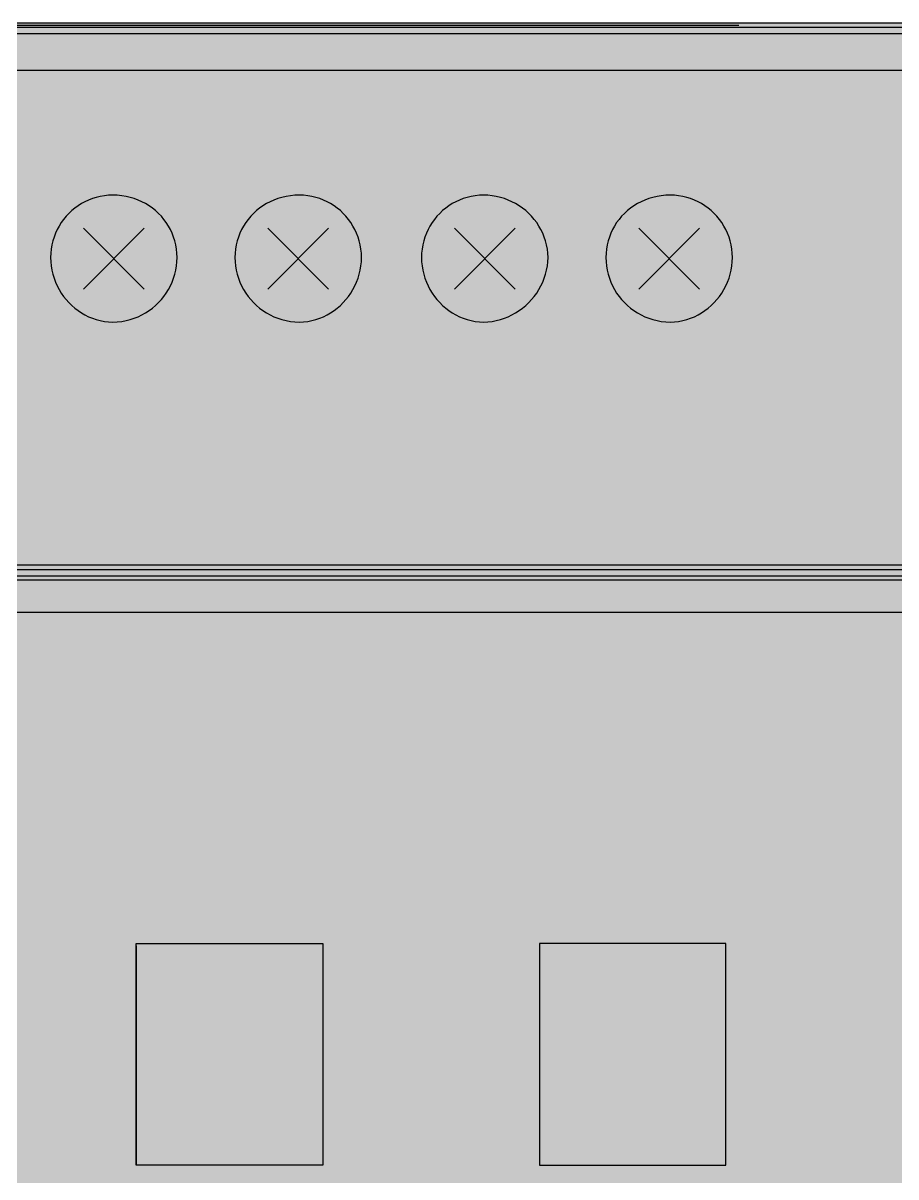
# Model space of a CAD drawing. Header units: millimetres. Extents: x 0 to 966, y -664 to 90.
# Drawn here: x 786.01 to 821.76, y -87.25 to -40 of the extents above; entities that cross this region are included whole.
import ezdxf

# ---------------------------------------------------------------- set-up
doc = ezdxf.new("R2010")
doc.units = ezdxf.units.MM
for name, color, linetype in [('HDL_BODY', 7, 'Continuous'), ('HDL_COLOUR', 7, 'Continuous'), ('HDL_DETAIL', 7, 'Continuous'), ('HDL_PRINT', 7, 'Continuous')]:
    doc.layers.add(name, color=color, linetype=linetype)

# ---------------------------------------------------------------- blocks, each defined once
blk = doc.blocks.new('M_R12.16.1_FRONT')
at = {"layer": 'HDL_BODY', "true_color": 0x202126}
blk.add_hatch(color=250, dxfattribs=at).paths.add_polyline_path([(0, 0), (216, 0), (216, 90), (0, 90)])
at = {"layer": 'HDL_BODY', "true_color": 0x2a2a30}
blk.add_hatch(color=250, dxfattribs=at).paths.add_polyline_path([(0.4, 20.52), (215.6, 20.52), (215.6, 68.31), (0.4, 68.31)])
at = {"layer": 'HDL_COLOUR', "true_color": 0x1a332c}
for points in [[(42.32, 80.402), (42.314, 80.577), (42.297, 80.749), (42.268, 80.917), (42.229, 81.081), (42.179, 81.24), (42.119, 81.396), (42.049, 81.546), (41.969, 81.69), (41.881, 81.829), (41.783, 81.962), (41.677, 82.088), (41.563, 82.207), (41.442, 82.319), (41.313, 82.423), (41.176, 82.519), (41.033, 82.607), (40.884, 82.685), (40.729, 82.755), (40.568, 82.814), (40.401, 82.864), (40.23, 82.904), (40.054, 82.932), (39.873, 82.95), (39.689, 82.955), (39.514, 82.95), (39.343, 82.932), (39.175, 82.904), (39.011, 82.864), (38.852, 82.814), (38.697, 82.755), (38.547, 82.685), (38.402, 82.607), (38.264, 82.519), (38.131, 82.423), (38.006, 82.319), (37.887, 82.207), (37.775, 82.088), (37.671, 81.962), (37.575, 81.829), (37.488, 81.69), (37.41, 81.546), (37.34, 81.396), (37.281, 81.24), (37.231, 81.081), (37.192, 80.917), (37.163, 80.749), (37.146, 80.577), (37.14, 80.402), (37.146, 80.227), (37.163, 80.054), (37.192, 79.884), (37.231, 79.717), (37.281, 79.554), (37.34, 79.395), (37.41, 79.241), (37.488, 79.091), (37.575, 78.947), (37.671, 78.809), (37.775, 78.678), (37.887, 78.553), (38.006, 78.436), (38.131, 78.326), (38.264, 78.225), (38.402, 78.132), (38.547, 78.049), (38.697, 77.975), (38.852, 77.911), (39.011, 77.858), (39.175, 77.816), (39.343, 77.785), (39.514, 77.766), (39.689, 77.76), (39.873, 77.766), (40.054, 77.785), (40.23, 77.816), (40.401, 77.858), (40.568, 77.911), (40.729, 77.975), (40.884, 78.049), (41.033, 78.132), (41.176, 78.225), (41.313, 78.326), (41.442, 78.436), (41.563, 78.553), (41.677, 78.678), (41.783, 78.809), (41.881, 78.947), (41.969, 79.091), (42.049, 79.241), (42.119, 79.395), (42.179, 79.554), (42.229, 79.717), (42.268, 79.884), (42.297, 80.054), (42.314, 80.227), (42.32, 80.402)], [(49.874, 80.402), (49.868, 80.577), (49.851, 80.748), (49.822, 80.916), (49.783, 81.081), (49.733, 81.24), (49.673, 81.396), (49.604, 81.546), (49.525, 81.69), (49.438, 81.829), (49.342, 81.962), (49.238, 82.088), (49.126, 82.207), (49.007, 82.319), (48.882, 82.423), (48.749, 82.519), (48.61, 82.607), (48.466, 82.685), (48.316, 82.755), (48.161, 82.814), (48.002, 82.864), (47.838, 82.904), (47.671, 82.932), (47.5, 82.95), (47.325, 82.955), (47.141, 82.95), (46.96, 82.932), (46.784, 82.904), (46.613, 82.864), (46.446, 82.814), (46.285, 82.755), (46.129, 82.685), (45.98, 82.607), (45.837, 82.519), (45.7, 82.423), (45.571, 82.319), (45.449, 82.207), (45.335, 82.088), (45.229, 81.962), (45.132, 81.829), (45.043, 81.69), (44.963, 81.546), (44.893, 81.396), (44.833, 81.24), (44.783, 81.081), (44.743, 80.917), (44.714, 80.749), (44.697, 80.577), (44.691, 80.402), (44.697, 80.227), (44.714, 80.054), (44.743, 79.884), (44.783, 79.717), (44.833, 79.554), (44.893, 79.395), (44.963, 79.241), (45.043, 79.091), (45.132, 78.947), (45.229, 78.809), (45.335, 78.678), (45.449, 78.553), (45.571, 78.436), (45.7, 78.326), (45.837, 78.225), (45.98, 78.132), (46.129, 78.049), (46.285, 77.975), (46.446, 77.911), (46.613, 77.858), (46.784, 77.816), (46.96, 77.785), (47.141, 77.766), (47.325, 77.76), (47.5, 77.766), (47.671, 77.785), (47.838, 77.816), (48.002, 77.858), (48.161, 77.911), (48.316, 77.975), (48.466, 78.049), (48.61, 78.132), (48.749, 78.225), (48.882, 78.326), (49.007, 78.436), (49.126, 78.553), (49.238, 78.678), (49.342, 78.809), (49.438, 78.947), (49.525, 79.091), (49.604, 79.241), (49.673, 79.395), (49.733, 79.554), (49.783, 79.717), (49.822, 79.884), (49.851, 80.054), (49.868, 80.227), (49.874, 80.402)], [(57.511, 80.402), (57.504, 80.577), (57.486, 80.748), (57.455, 80.916), (57.413, 81.081), (57.36, 81.24), (57.297, 81.396), (57.224, 81.546), (57.14, 81.69), (57.048, 81.829), (56.947, 81.962), (56.838, 82.088), (56.721, 82.207), (56.597, 82.319), (56.466, 82.423), (56.328, 82.519), (56.185, 82.607), (56.036, 82.685), (55.882, 82.755), (55.723, 82.814), (55.56, 82.864), (55.394, 82.904), (55.224, 82.932), (55.051, 82.95), (54.876, 82.955), (54.702, 82.95), (54.531, 82.932), (54.364, 82.904), (54.2, 82.864), (54.041, 82.814), (53.886, 82.755), (53.736, 82.685), (53.592, 82.607), (53.454, 82.519), (53.321, 82.423), (53.195, 82.319), (53.077, 82.207), (52.965, 82.088), (52.861, 81.962), (52.766, 81.829), (52.678, 81.69), (52.6, 81.546), (52.531, 81.396), (52.471, 81.24), (52.422, 81.081), (52.382, 80.916), (52.354, 80.748), (52.337, 80.577), (52.331, 80.402), (52.337, 80.227), (52.354, 80.054), (52.382, 79.884), (52.422, 79.717), (52.471, 79.554), (52.531, 79.395), (52.6, 79.241), (52.678, 79.091), (52.766, 78.947), (52.861, 78.809), (52.965, 78.678), (53.077, 78.553), (53.195, 78.436), (53.321, 78.326), (53.454, 78.225), (53.592, 78.132), (53.736, 78.049), (53.886, 77.975), (54.041, 77.911), (54.2, 77.858), (54.364, 77.816), (54.531, 77.785), (54.702, 77.766), (54.876, 77.76), (55.051, 77.766), (55.224, 77.785), (55.394, 77.816), (55.56, 77.858), (55.723, 77.911), (55.882, 77.975), (56.036, 78.049), (56.185, 78.132), (56.328, 78.225), (56.466, 78.326), (56.597, 78.436), (56.721, 78.553), (56.838, 78.678), (56.947, 78.809), (57.048, 78.947), (57.14, 79.091), (57.224, 79.241), (57.297, 79.395), (57.36, 79.554), (57.413, 79.717), (57.455, 79.884), (57.486, 80.054), (57.504, 80.227), (57.511, 80.402)], [(65.064, 80.402), (65.059, 80.577), (65.041, 80.748), (65.013, 80.916), (64.973, 81.081), (64.923, 81.24), (64.864, 81.396), (64.794, 81.546), (64.716, 81.69), (64.628, 81.829), (64.533, 81.962), (64.429, 82.088), (64.317, 82.207), (64.198, 82.319), (64.072, 82.423), (63.94, 82.519), (63.801, 82.607), (63.657, 82.685), (63.507, 82.755), (63.352, 82.814), (63.192, 82.864), (63.029, 82.904), (62.861, 82.932), (62.69, 82.95), (62.516, 82.955), (62.331, 82.95), (62.151, 82.932), (61.975, 82.904), (61.803, 82.864), (61.637, 82.814), (61.475, 82.755), (61.32, 82.685), (61.17, 82.607), (61.027, 82.519), (60.891, 82.423), (60.762, 82.319), (60.64, 82.207), (60.526, 82.088), (60.42, 81.962), (60.322, 81.829), (60.233, 81.69), (60.154, 81.546), (60.083, 81.396), (60.023, 81.24), (59.973, 81.081), (59.933, 80.916), (59.905, 80.748), (59.887, 80.577), (59.881, 80.402), (59.887, 80.227), (59.905, 80.054), (59.933, 79.884), (59.973, 79.717), (60.023, 79.554), (60.083, 79.395), (60.154, 79.241), (60.233, 79.091), (60.322, 78.947), (60.42, 78.809), (60.526, 78.678), (60.64, 78.553), (60.762, 78.436), (60.891, 78.326), (61.027, 78.225), (61.17, 78.132), (61.32, 78.049), (61.475, 77.975), (61.637, 77.911), (61.803, 77.858), (61.975, 77.816), (62.151, 77.785), (62.331, 77.766), (62.516, 77.76), (62.69, 77.766), (62.861, 77.785), (63.029, 77.816), (63.192, 77.858), (63.352, 77.911), (63.507, 77.975), (63.657, 78.049), (63.801, 78.132), (63.94, 78.225), (64.072, 78.326), (64.198, 78.436), (64.317, 78.553), (64.429, 78.678), (64.533, 78.809), (64.628, 78.947), (64.716, 79.091), (64.794, 79.241), (64.864, 79.395), (64.923, 79.554), (64.973, 79.717), (65.013, 79.884), (65.041, 80.054), (65.059, 80.227), (65.064, 80.402)]]:
    blk.add_hatch(color=250, dxfattribs=at).paths.add_polyline_path(points)
at = {"layer": 'HDL_COLOUR', "true_color": 0x9ea4a8}
for points in [[(41.543, 80.358), (41.528, 80.595), (41.481, 80.828), (41.405, 81.054), (41.3, 81.267), (41.169, 81.465), (41.012, 81.644), (40.834, 81.8), (40.637, 81.933), (40.424, 82.038), (40.199, 82.114), (39.967, 82.161), (39.73, 82.176), (39.494, 82.161), (39.261, 82.114), (39.036, 82.038), (38.824, 81.933), (38.627, 81.8), (38.448, 81.644), (38.292, 81.465), (38.16, 81.267), (38.055, 81.054), (37.979, 80.828), (37.933, 80.595), (37.917, 80.358), (37.933, 80.12), (37.979, 79.887), (38.055, 79.662), (38.16, 79.449), (38.292, 79.251), (38.448, 79.072), (38.627, 78.915), (38.824, 78.783), (39.036, 78.678), (39.261, 78.601), (39.494, 78.555), (39.73, 78.539), (39.967, 78.555), (40.199, 78.601), (40.424, 78.678), (40.637, 78.783), (40.834, 78.915), (41.012, 79.072), (41.169, 79.251), (41.3, 79.449), (41.405, 79.662), (41.481, 79.887), (41.528, 80.12)], [(49.097, 80.358), (49.081, 80.595), (49.035, 80.828), (48.958, 81.054), (48.853, 81.267), (48.722, 81.465), (48.565, 81.644), (48.387, 81.8), (48.19, 81.933), (47.977, 82.038), (47.752, 82.114), (47.519, 82.161), (47.282, 82.176), (47.046, 82.161), (46.813, 82.114), (46.588, 82.038), (46.375, 81.933), (46.178, 81.8), (46, 81.644), (45.843, 81.465), (45.711, 81.267), (45.607, 81.054), (45.53, 80.828), (45.484, 80.595), (45.468, 80.358), (45.484, 80.12), (45.53, 79.887), (45.607, 79.662), (45.711, 79.449), (45.843, 79.251), (46, 79.072), (46.178, 78.915), (46.375, 78.783), (46.588, 78.678), (46.813, 78.601), (47.046, 78.555), (47.282, 78.539), (47.519, 78.555), (47.752, 78.601), (47.977, 78.678), (48.19, 78.783), (48.387, 78.915), (48.565, 79.072), (48.722, 79.251), (48.853, 79.449), (48.958, 79.662), (49.035, 79.887), (49.081, 80.12)], [(56.734, 80.358), (56.718, 80.595), (56.672, 80.828), (56.596, 81.054), (56.491, 81.267), (56.359, 81.465), (56.203, 81.644), (56.024, 81.8), (55.827, 81.933), (55.614, 82.038), (55.39, 82.114), (55.157, 82.161), (54.921, 82.176), (54.684, 82.161), (54.451, 82.114), (54.227, 82.038), (54.014, 81.933), (53.817, 81.8), (53.639, 81.644), (53.482, 81.465), (53.351, 81.267), (53.246, 81.054), (53.169, 80.828), (53.123, 80.595), (53.108, 80.358), (53.123, 80.12), (53.169, 79.887), (53.246, 79.662), (53.351, 79.449), (53.482, 79.251), (53.639, 79.072), (53.817, 78.915), (54.014, 78.783), (54.227, 78.678), (54.451, 78.601), (54.684, 78.555), (54.921, 78.539), (55.157, 78.555), (55.39, 78.601), (55.614, 78.678), (55.827, 78.783), (56.024, 78.915), (56.203, 79.072), (56.359, 79.251), (56.491, 79.449), (56.596, 79.662), (56.672, 79.887), (56.718, 80.12)], [(64.287, 80.358), (64.271, 80.595), (64.225, 80.828), (64.149, 81.054), (64.044, 81.267), (63.912, 81.465), (63.756, 81.644), (63.577, 81.8), (63.38, 81.933), (63.167, 82.038), (62.942, 82.114), (62.71, 82.161), (62.473, 82.176), (62.236, 82.161), (62.003, 82.114), (61.779, 82.038), (61.566, 81.933), (61.369, 81.8), (61.19, 81.644), (61.034, 81.465), (60.902, 81.267), (60.797, 81.054), (60.721, 80.828), (60.674, 80.595), (60.659, 80.358), (60.674, 80.12), (60.721, 79.887), (60.797, 79.662), (60.902, 79.449), (61.034, 79.251), (61.19, 79.072), (61.369, 78.915), (61.566, 78.783), (61.779, 78.678), (62.003, 78.601), (62.236, 78.555), (62.473, 78.539), (62.71, 78.555), (62.942, 78.601), (63.167, 78.678), (63.38, 78.783), (63.577, 78.915), (63.756, 79.072), (63.912, 79.251), (64.044, 79.449), (64.149, 79.662), (64.225, 79.887), (64.271, 80.12)]]:
    blk.add_hatch(color=253, dxfattribs=at).paths.add_polyline_path(points)
at = {"layer": 'HDL_COLOUR', "true_color": 0x0d0e11}
for points in [[(41.4, 44.4), (45.6, 44.4), (45.6, 52.5), (41.4, 52.5)], [(56.6, 44.4), (60.8, 44.4), (60.8, 52.5), (56.6, 52.5)]]:
    blk.add_hatch(color=168, dxfattribs=at).paths.add_polyline_path(points)
at = {"layer": 'HDL_COLOUR', "true_color": 0x34363a}
for points in [[(42.1, 47.9), (44.9, 47.9), (44.9, 49), (42.1, 49)], [(57.3, 47.9), (60.1, 47.9), (60.1, 49), (57.3, 49)]]:
    blk.add_hatch(color=250, dxfattribs=at).paths.add_polyline_path(points)
at = {"layer": 'HDL_PRINT', "true_color": 0xdee1e9}
for points in [[(39.864, 82.955), (39.511, 82.955), (39.511, 85.598), (42.234, 85.598), (44.166, 83.66), (43.903, 83.395), (42.059, 85.247), (39.864, 85.247), (39.864, 82.955)], [(47.503, 82.955), (47.151, 82.955), (47.151, 85.247), (44.605, 85.247), (44.605, 85.598), (47.503, 85.598), (47.503, 82.955)], [(55.054, 82.955), (54.701, 82.955), (54.701, 85.598), (57.425, 85.598), (59.357, 83.66), (59.093, 83.395), (57.247, 85.247), (55.054, 85.247), (55.054, 82.955)], [(62.694, 82.955), (62.341, 82.955), (62.341, 85.247), (59.795, 85.247), (59.795, 85.598), (62.694, 85.598), (62.694, 82.955)], [(42.234, 75.558), (43.464, 77.76), (44.78, 75.558), (42.234, 75.558)], [(57.425, 75.558), (58.655, 77.671), (59.881, 75.558), (57.425, 75.558)], [(39.161, 75.998), (39.336, 75.998), (39.369, 75.96), (39.395, 75.923), (39.415, 75.886), (39.434, 75.848), (39.454, 75.811), (39.479, 75.773), (39.511, 75.736), (39.521, 75.736), (39.548, 75.736), (39.588, 75.736), (39.636, 75.736), (39.689, 75.736), (39.726, 75.736), (39.763, 75.738), (39.8, 75.743), (39.838, 75.752), (39.875, 75.767), (39.913, 75.79), (39.95, 75.822), (39.982, 75.86), (40.006, 75.898), (40.022, 75.936), (40.031, 75.973), (40.036, 76.011), (40.038, 76.049), (40.038, 76.087), (40.038, 76.125), (40.036, 76.163), (40.031, 76.2), (40.022, 76.238), (40.006, 76.275), (39.982, 76.313), (39.95, 76.351), (39.913, 76.384), (39.875, 76.408), (39.838, 76.424), (39.8, 76.433), (39.763, 76.438), (39.726, 76.44), (39.689, 76.44), (39.645, 76.44), (39.613, 76.44), (39.586, 76.44), (39.555, 76.44), (39.511, 76.44), (39.475, 76.403), (39.45, 76.374), (39.436, 76.351), (39.428, 76.328), (39.425, 76.3), (39.425, 76.262), (39.161, 76.351), (39.336, 77.145), (40.127, 77.145), (40.127, 76.967), (39.511, 76.967), (39.425, 76.527), (39.462, 76.56), (39.501, 76.583), (39.544, 76.599), (39.591, 76.609), (39.644, 76.614), (39.705, 76.616), (39.775, 76.616), (39.818, 76.616), (39.868, 76.614), (39.923, 76.609), (39.979, 76.599), (40.034, 76.583), (40.084, 76.56), (40.127, 76.527), (40.156, 76.465), (40.177, 76.409), (40.192, 76.357), (40.203, 76.307), (40.209, 76.257), (40.212, 76.205), (40.213, 76.149), (40.213, 76.087), (40.213, 76.044), (40.211, 75.993), (40.207, 75.938), (40.197, 75.882), (40.182, 75.828), (40.159, 75.778), (40.127, 75.736), (40.095, 75.683), (40.056, 75.642), (40.013, 75.611), (39.965, 75.588), (39.914, 75.573), (39.86, 75.564), (39.804, 75.56), (39.747, 75.558), (39.689, 75.558), (39.618, 75.558), (39.557, 75.56), (39.503, 75.565), (39.456, 75.574), (39.414, 75.59), (39.374, 75.614), (39.336, 75.647), (39.303, 75.68), (39.271, 75.715), (39.242, 75.751), (39.215, 75.79), (39.193, 75.833), (39.176, 75.881), (39.165, 75.936), (39.161, 75.998)], [(54.352, 76.967), (54.352, 77.145), (55.404, 77.145), (55.404, 76.967), (55.375, 76.934), (55.346, 76.896), (55.317, 76.853), (55.288, 76.805), (55.258, 76.754), (55.229, 76.699), (55.199, 76.643), (55.17, 76.585), (55.14, 76.527), (55.085, 76.468), (55.036, 76.41), (54.994, 76.351), (54.958, 76.293), (54.929, 76.234), (54.906, 76.175), (54.889, 76.116), (54.88, 76.057), (54.876, 75.998), (54.848, 75.936), (54.827, 75.88), (54.811, 75.828), (54.801, 75.779), (54.795, 75.729), (54.792, 75.677), (54.79, 75.621), (54.79, 75.558), (54.615, 75.558), (54.615, 75.595), (54.615, 75.639), (54.615, 75.69), (54.615, 75.745), (54.615, 75.805), (54.615, 75.867), (54.615, 75.932), (54.615, 75.998), (54.644, 76.057), (54.673, 76.116), (54.702, 76.175), (54.731, 76.234), (54.76, 76.293), (54.79, 76.351), (54.819, 76.41), (54.847, 76.468), (54.876, 76.527), (54.906, 76.585), (54.935, 76.643), (54.965, 76.699), (54.995, 76.754), (55.024, 76.805), (55.053, 76.853), (55.082, 76.896), (55.111, 76.934), (55.14, 76.967), (54.352, 76.967)], [(44.43, 72.565), (44.869, 72.476), (44.842, 72.384), (44.812, 72.3), (44.777, 72.224), (44.738, 72.153), (44.694, 72.088), (44.646, 72.028), (44.594, 71.972), (44.537, 71.919), (44.476, 71.868), (44.411, 71.819), (44.341, 71.771), (44.291, 71.726), (44.237, 71.684), (44.178, 71.647), (44.115, 71.614), (44.048, 71.586), (43.976, 71.562), (43.9, 71.542), (43.819, 71.527), (43.734, 71.515), (43.644, 71.509), (43.55, 71.507), (43.478, 71.507), (43.406, 71.508), (43.334, 71.51), (43.262, 71.515), (43.191, 71.523), (43.119, 71.536), (43.047, 71.553), (42.976, 71.575), (42.904, 71.604), (42.833, 71.641), (42.762, 71.685), (42.709, 71.716), (42.656, 71.757), (42.605, 71.806), (42.555, 71.863), (42.508, 71.926), (42.463, 71.994), (42.421, 72.067), (42.383, 72.143), (42.349, 72.221), (42.32, 72.3), (42.297, 72.35), (42.274, 72.405), (42.251, 72.464), (42.23, 72.527), (42.21, 72.595), (42.192, 72.667), (42.176, 72.743), (42.163, 72.824), (42.154, 72.91), (42.148, 73), (42.145, 73.094), (42.148, 73.166), (42.154, 73.238), (42.163, 73.31), (42.176, 73.382), (42.192, 73.453), (42.21, 73.525), (42.23, 73.597), (42.251, 73.669), (42.274, 73.74), (42.297, 73.812), (42.32, 73.884), (42.374, 73.961), (42.427, 74.032), (42.48, 74.098), (42.532, 74.159), (42.585, 74.215), (42.638, 74.265), (42.69, 74.31), (42.743, 74.35), (42.795, 74.384), (42.848, 74.413), (42.924, 74.461), (42.997, 74.499), (43.066, 74.529), (43.133, 74.551), (43.199, 74.567), (43.265, 74.578), (43.332, 74.584), (43.401, 74.587), (43.473, 74.589), (43.55, 74.589), (43.644, 74.587), (43.734, 74.581), (43.819, 74.571), (43.9, 74.559), (43.976, 74.543), (44.048, 74.525), (44.115, 74.506), (44.178, 74.484), (44.237, 74.461), (44.291, 74.438), (44.341, 74.413), (44.389, 74.363), (44.436, 74.31), (44.483, 74.252), (44.528, 74.191), (44.572, 74.127), (44.613, 74.061), (44.653, 73.993), (44.69, 73.924), (44.723, 73.853), (44.754, 73.781), (44.78, 73.709), (44.43, 73.62), (44.403, 73.694), (44.376, 73.76), (44.348, 73.818), (44.318, 73.87), (44.286, 73.918), (44.252, 73.963), (44.214, 74.007), (44.173, 74.052), (44.128, 74.099), (44.078, 74.149), (44.045, 74.175), (44.006, 74.196), (43.96, 74.212), (43.908, 74.223), (43.849, 74.23), (43.784, 74.235), (43.713, 74.237), (43.635, 74.238), (43.55, 74.238), (43.492, 74.238), (43.433, 74.236), (43.375, 74.232), (43.317, 74.223), (43.258, 74.208), (43.2, 74.186), (43.141, 74.156), (43.082, 74.115), (43.023, 74.063), (42.967, 74.03), (42.918, 73.991), (42.874, 73.948), (42.834, 73.9), (42.798, 73.849), (42.764, 73.794), (42.733, 73.737), (42.703, 73.679), (42.673, 73.62), (42.646, 73.561), (42.626, 73.503), (42.61, 73.445), (42.599, 73.386), (42.592, 73.328), (42.587, 73.269), (42.585, 73.211), (42.584, 73.152), (42.584, 73.094), (42.584, 73.015), (42.585, 72.936), (42.586, 72.858), (42.59, 72.782), (42.595, 72.708), (42.603, 72.637), (42.615, 72.569), (42.63, 72.505), (42.649, 72.445), (42.673, 72.389), (42.703, 72.33), (42.733, 72.272), (42.764, 72.215), (42.798, 72.161), (42.834, 72.109), (42.874, 72.061), (42.918, 72.018), (42.967, 71.979), (43.023, 71.947), (43.082, 71.921), (43.141, 71.901), (43.2, 71.886), (43.258, 71.875), (43.317, 71.868), (43.375, 71.864), (43.433, 71.861), (43.492, 71.86), (43.55, 71.86), (43.635, 71.861), (43.713, 71.862), (43.784, 71.867), (43.849, 71.876), (43.908, 71.89), (43.96, 71.912), (44.006, 71.943), (44.045, 71.984), (44.078, 72.036), (44.128, 72.065), (44.173, 72.1), (44.214, 72.139), (44.252, 72.184), (44.286, 72.235), (44.318, 72.29), (44.348, 72.351), (44.376, 72.417), (44.403, 72.488), (44.43, 72.565)], [(38.02, 52.221), (38.547, 52.221), (38.547, 48.963), (38.02, 48.963), (38.02, 52.221)], [(54.527, 48.963), (55.053, 48.963), (55.053, 52.221), (54.527, 52.221), (54.527, 48.963)]]:
    blk.add_hatch(color=254, dxfattribs=at).paths.add_polyline_path(points)
h = blk.add_hatch(color=254, dxfattribs=at)
h.paths.add_polyline_path([(47.764, 76.791), (47.589, 76.791), (47.589, 76.829), (47.586, 76.857), (47.578, 76.88), (47.564, 76.903), (47.539, 76.93), (47.503, 76.967), (47.496, 76.973), (47.477, 76.99), (47.448, 77.011), (47.411, 77.033), (47.369, 77.049), (47.325, 77.056), (47.289, 77.049), (47.262, 77.033), (47.239, 77.011), (47.216, 76.99), (47.188, 76.973), (47.151, 76.967), (47.113, 76.93), (47.085, 76.903), (47.062, 76.88), (47.04, 76.857), (47.012, 76.829), (46.976, 76.791), (46.976, 76.754), (46.976, 76.709), (46.976, 76.659), (46.976, 76.604), (46.976, 76.544), (46.976, 76.481), (46.976, 76.417), (46.976, 76.351), (46.981, 76.389), (46.995, 76.425), (47.017, 76.458), (47.044, 76.486), (47.077, 76.507), (47.113, 76.522), (47.151, 76.527), (47.188, 76.564), (47.216, 76.589), (47.239, 76.605), (47.262, 76.612), (47.289, 76.615), (47.325, 76.616), (47.388, 76.612), (47.443, 76.601), (47.492, 76.583), (47.535, 76.56), (47.574, 76.534), (47.611, 76.504), (47.645, 76.473), (47.678, 76.44), (47.71, 76.407), (47.742, 76.372), (47.771, 76.336), (47.798, 76.296), (47.82, 76.252), (47.838, 76.203), (47.849, 76.149), (47.853, 76.087), (47.848, 76.049), (47.835, 76.011), (47.818, 75.973), (47.799, 75.936), (47.782, 75.898), (47.769, 75.86), (47.764, 75.822), (47.732, 75.785), (47.707, 75.748), (47.687, 75.71), (47.668, 75.672), (47.648, 75.634), (47.622, 75.596), (47.589, 75.558), (47.552, 75.553), (47.515, 75.541), (47.477, 75.524), (47.44, 75.505), (47.402, 75.489), (47.364, 75.476), (47.325, 75.472), (47.267, 75.475), (47.21, 75.484), (47.154, 75.5), (47.1, 75.523), (47.049, 75.552), (47.001, 75.588), (46.958, 75.631), (46.92, 75.68), (46.887, 75.736), (46.858, 75.768), (46.83, 75.807), (46.803, 75.852), (46.779, 75.904), (46.757, 75.962), (46.738, 76.027), (46.724, 76.099), (46.715, 76.177), (46.712, 76.262), (46.715, 76.365), (46.722, 76.463), (46.734, 76.554), (46.749, 76.638), (46.767, 76.715), (46.788, 76.783), (46.811, 76.843), (46.836, 76.894), (46.861, 76.935), (46.887, 76.967), (46.942, 77.02), (46.993, 77.061), (47.039, 77.092), (47.084, 77.114), (47.128, 77.129), (47.173, 77.138), (47.22, 77.143), (47.27, 77.145), (47.325, 77.145), (47.396, 77.145), (47.458, 77.143), (47.511, 77.138), (47.558, 77.128), (47.6, 77.112), (47.64, 77.089), (47.678, 77.056), (47.71, 77.018), (47.733, 76.98), (47.748, 76.942), (47.757, 76.905), (47.762, 76.867), (47.764, 76.829), (47.764, 76.791)])
h.paths.add_polyline_path([(46.976, 76.087), (46.976, 76.043), (46.979, 76.002), (46.987, 75.966), (47.001, 75.937), (47.026, 75.918), (47.062, 75.911), (47.062, 75.867), (47.065, 75.826), (47.073, 75.79), (47.088, 75.762), (47.113, 75.743), (47.151, 75.736), (47.188, 75.729), (47.216, 75.713), (47.239, 75.691), (47.262, 75.67), (47.289, 75.653), (47.325, 75.647), (47.363, 75.652), (47.4, 75.667), (47.433, 75.689), (47.461, 75.717), (47.484, 75.75), (47.498, 75.785), (47.503, 75.822), (47.535, 75.828), (47.558, 75.844), (47.573, 75.871), (47.582, 75.909), (47.587, 75.958), (47.589, 76.017), (47.589, 76.087), (47.589, 76.125), (47.587, 76.163), (47.582, 76.2), (47.573, 76.238), (47.558, 76.275), (47.535, 76.313), (47.503, 76.351), (47.496, 76.358), (47.477, 76.374), (47.448, 76.396), (47.411, 76.417), (47.369, 76.434), (47.325, 76.44), (47.288, 76.436), (47.251, 76.423), (47.214, 76.405), (47.176, 76.386), (47.138, 76.369), (47.1, 76.356), (47.062, 76.351), (47.03, 76.313), (47.007, 76.275), (46.992, 76.238), (46.983, 76.2), (46.978, 76.163), (46.976, 76.125), (46.976, 76.087)])
h = blk.add_hatch(color=254, dxfattribs=at)
h.paths.add_polyline_path([(62.252, 76.44), (62.209, 76.447), (62.169, 76.463), (62.133, 76.484), (62.104, 76.504), (62.084, 76.52), (62.077, 76.527), (62.044, 76.565), (62.021, 76.602), (62.005, 76.64), (61.995, 76.678), (61.99, 76.715), (61.989, 76.753), (61.988, 76.791), (61.994, 76.829), (62.008, 76.867), (62.03, 76.905), (62.059, 76.942), (62.092, 76.98), (62.128, 77.018), (62.166, 77.056), (62.203, 77.089), (62.241, 77.112), (62.278, 77.128), (62.316, 77.138), (62.354, 77.143), (62.392, 77.145), (62.43, 77.145), (62.5, 77.145), (62.561, 77.143), (62.614, 77.138), (62.661, 77.128), (62.703, 77.112), (62.742, 77.089), (62.78, 77.056), (62.817, 77.018), (62.853, 76.98), (62.886, 76.942), (62.914, 76.905), (62.935, 76.867), (62.949, 76.829), (62.954, 76.791), (62.954, 76.753), (62.952, 76.715), (62.948, 76.678), (62.938, 76.64), (62.923, 76.602), (62.9, 76.565), (62.869, 76.527), (62.862, 76.52), (62.842, 76.504), (62.813, 76.484), (62.777, 76.463), (62.736, 76.447), (62.694, 76.44), (62.731, 76.407), (62.768, 76.382), (62.805, 76.361), (62.843, 76.342), (62.88, 76.321), (62.917, 76.295), (62.954, 76.262), (62.959, 76.225), (62.972, 76.188), (62.989, 76.15), (63.008, 76.112), (63.026, 76.074), (63.038, 76.036), (63.043, 75.998), (63.039, 75.961), (63.028, 75.919), (63.011, 75.872), (62.988, 75.823), (62.962, 75.774), (62.932, 75.727), (62.901, 75.684), (62.869, 75.647), (62.831, 75.614), (62.787, 75.582), (62.737, 75.552), (62.681, 75.526), (62.622, 75.504), (62.56, 75.486), (62.495, 75.475), (62.43, 75.472), (62.393, 75.475), (62.35, 75.486), (62.303, 75.504), (62.254, 75.526), (62.205, 75.552), (62.157, 75.582), (62.114, 75.614), (62.077, 75.647), (62.044, 75.684), (62.012, 75.727), (61.983, 75.774), (61.957, 75.823), (61.934, 75.872), (61.917, 75.919), (61.906, 75.961), (61.902, 75.998), (61.907, 76.036), (61.92, 76.074), (61.936, 76.112), (61.955, 76.15), (61.971, 76.188), (61.984, 76.225), (61.988, 76.262), (62.027, 76.3), (62.065, 76.336), (62.102, 76.37), (62.14, 76.398), (62.178, 76.421), (62.215, 76.435), (62.252, 76.44)])
h.paths.add_polyline_path([(62.166, 75.998), (62.166, 75.955), (62.166, 75.924), (62.166, 75.898), (62.166, 75.866), (62.166, 75.822), (62.173, 75.816), (62.192, 75.8), (62.22, 75.779), (62.256, 75.758), (62.297, 75.742), (62.341, 75.736), (62.43, 75.647), (62.495, 75.652), (62.543, 75.665), (62.579, 75.682), (62.608, 75.701), (62.633, 75.718), (62.66, 75.731), (62.694, 75.736), (62.726, 75.773), (62.748, 75.811), (62.764, 75.848), (62.773, 75.886), (62.778, 75.923), (62.779, 75.96), (62.78, 75.998), (62.779, 76.036), (62.778, 76.074), (62.773, 76.112), (62.764, 76.15), (62.748, 76.188), (62.726, 76.225), (62.694, 76.262), (62.66, 76.295), (62.633, 76.319), (62.608, 76.335), (62.579, 76.344), (62.543, 76.349), (62.495, 76.351), (62.43, 76.351), (62.386, 76.351), (62.344, 76.348), (62.308, 76.34), (62.278, 76.325), (62.259, 76.3), (62.252, 76.262), (62.22, 76.225), (62.198, 76.188), (62.182, 76.15), (62.173, 76.112), (62.168, 76.074), (62.166, 76.036), (62.166, 75.998)])
h.paths.add_polyline_path([(62.166, 76.791), (62.173, 76.747), (62.189, 76.706), (62.209, 76.67), (62.23, 76.641), (62.246, 76.623), (62.252, 76.616), (62.296, 76.578), (62.338, 76.553), (62.374, 76.538), (62.404, 76.53), (62.423, 76.527), (62.43, 76.527), (62.467, 76.527), (62.504, 76.529), (62.542, 76.534), (62.58, 76.543), (62.618, 76.559), (62.656, 76.583), (62.694, 76.616), (62.694, 76.625), (62.694, 76.652), (62.694, 76.691), (62.694, 76.739), (62.694, 76.791), (62.694, 76.801), (62.694, 76.828), (62.694, 76.868), (62.694, 76.915), (62.694, 76.967), (62.656, 76.971), (62.618, 76.984), (62.58, 77.002), (62.542, 77.021), (62.504, 77.038), (62.467, 77.051), (62.43, 77.056), (62.423, 77.049), (62.404, 77.033), (62.374, 77.011), (62.338, 76.99), (62.296, 76.973), (62.252, 76.967), (62.246, 76.924), (62.23, 76.883), (62.209, 76.847), (62.189, 76.818), (62.173, 76.798), (62.166, 76.791)])
h = blk.add_hatch(color=254, dxfattribs=at)
h.paths.add_polyline_path([(57.425, 71.507), (57.425, 74.503), (58.477, 74.503), (58.561, 74.503), (58.639, 74.503), (58.711, 74.503), (58.776, 74.503), (58.835, 74.503), (58.887, 74.503), (58.932, 74.503), (58.971, 74.503), (59.004, 74.503), (59.063, 74.476), (59.12, 74.453), (59.177, 74.433), (59.231, 74.413), (59.282, 74.391), (59.33, 74.365), (59.373, 74.332), (59.411, 74.29), (59.443, 74.238), (59.498, 74.205), (59.548, 74.167), (59.592, 74.123), (59.633, 74.076), (59.669, 74.024), (59.703, 73.97), (59.735, 73.914), (59.766, 73.857), (59.795, 73.798), (59.817, 73.726), (59.834, 73.654), (59.848, 73.582), (59.859, 73.51), (59.867, 73.437), (59.873, 73.365), (59.877, 73.293), (59.88, 73.221), (59.881, 73.149), (59.881, 73.077), (59.881, 73.005), (59.881, 72.943), (59.881, 72.877), (59.881, 72.806), (59.881, 72.734), (59.881, 72.66), (59.881, 72.588), (59.881, 72.518), (59.881, 72.451), (59.881, 72.389), (59.853, 72.333), (59.824, 72.282), (59.795, 72.235), (59.765, 72.19), (59.736, 72.146), (59.706, 72.101), (59.677, 72.054), (59.647, 72.003), (59.618, 71.947), (59.581, 71.909), (59.543, 71.872), (59.506, 71.835), (59.469, 71.797), (59.431, 71.759), (59.394, 71.722), (59.357, 71.685), (59.319, 71.68), (59.279, 71.667), (59.236, 71.65), (59.188, 71.631), (59.135, 71.614), (59.074, 71.601), (59.004, 71.596), (58.949, 71.569), (58.898, 71.549), (58.848, 71.533), (58.799, 71.522), (58.748, 71.514), (58.692, 71.51), (58.63, 71.508), (58.559, 71.507), (58.477, 71.507), (57.425, 71.507)])
h.paths.add_polyline_path([(57.863, 71.86), (58.477, 71.86), (58.543, 71.861), (58.608, 71.862), (58.671, 71.865), (58.731, 71.871), (58.786, 71.881), (58.836, 71.897), (58.879, 71.918), (58.915, 71.947), (58.986, 71.951), (59.045, 71.964), (59.094, 71.982), (59.131, 72.001), (59.158, 72.018), (59.174, 72.031), (59.179, 72.036), (59.209, 72.091), (59.238, 72.142), (59.268, 72.189), (59.297, 72.234), (59.327, 72.278), (59.356, 72.323), (59.385, 72.37), (59.414, 72.42), (59.443, 72.476), (59.446, 72.534), (59.454, 72.593), (59.466, 72.652), (59.48, 72.711), (59.495, 72.77), (59.509, 72.829), (59.521, 72.887), (59.529, 72.946), (59.532, 73.005), (59.53, 73.099), (59.523, 73.189), (59.514, 73.274), (59.501, 73.354), (59.485, 73.431), (59.467, 73.503), (59.447, 73.57), (59.426, 73.634), (59.404, 73.693), (59.38, 73.748), (59.357, 73.798), (59.324, 73.854), (59.287, 73.903), (59.246, 73.948), (59.203, 73.988), (59.159, 74.025), (59.115, 74.059), (59.074, 74.09), (59.037, 74.12), (59.004, 74.149), (58.949, 74.149), (58.898, 74.149), (58.848, 74.149), (58.799, 74.149), (58.748, 74.149), (58.692, 74.149), (58.63, 74.149), (58.559, 74.149), (58.477, 74.149), (57.863, 74.149), (57.863, 71.86)])
h = blk.add_hatch(color=254, dxfattribs=at)
h.paths.add_polyline_path([(37.229, 44.912), (37.229, 45), (37.23, 45.088), (37.231, 45.175), (37.232, 45.261), (37.236, 45.346), (37.24, 45.43), (37.247, 45.511), (37.255, 45.591), (37.267, 45.668), (37.281, 45.742), (37.298, 45.813), (37.318, 45.881), (37.347, 45.939), (37.377, 45.998), (37.408, 46.057), (37.442, 46.116), (37.478, 46.175), (37.518, 46.234), (37.563, 46.293), (37.612, 46.351), (37.668, 46.41), (37.72, 46.436), (37.774, 46.461), (37.828, 46.486), (37.884, 46.509), (37.942, 46.53), (38.003, 46.548), (38.067, 46.564), (38.134, 46.575), (38.205, 46.583), (38.281, 46.585), (38.344, 46.585), (38.4, 46.584), (38.452, 46.58), (38.502, 46.574), (38.552, 46.563), (38.604, 46.548), (38.66, 46.525), (38.723, 46.496), (38.754, 46.467), (38.792, 46.437), (38.832, 46.406), (38.876, 46.372), (38.919, 46.335), (38.963, 46.295), (39.003, 46.25), (39.041, 46.201), (39.072, 46.145), (39.102, 46.108), (39.125, 46.064), (39.144, 46.013), (39.161, 45.958), (39.178, 45.898), (39.196, 45.836), (39.219, 45.771), (39.247, 45.705), (39.269, 45.655), (39.287, 45.601), (39.302, 45.542), (39.313, 45.479), (39.322, 45.411), (39.328, 45.339), (39.332, 45.262), (39.334, 45.181), (39.336, 45.096), (39.336, 45.006), (39.336, 44.912), (39.334, 44.816), (39.328, 44.721), (39.318, 44.628), (39.305, 44.537), (39.29, 44.449), (39.272, 44.365), (39.252, 44.285), (39.23, 44.212), (39.208, 44.144), (39.185, 44.084), (39.161, 44.032), (39.156, 43.955), (39.142, 43.883), (39.119, 43.816), (39.088, 43.752), (39.052, 43.691), (39.01, 43.632), (38.963, 43.576), (38.914, 43.521), (38.862, 43.467), (38.809, 43.414), (38.774, 43.385), (38.728, 43.357), (38.673, 43.33), (38.612, 43.305), (38.546, 43.283), (38.478, 43.265), (38.41, 43.251), (38.343, 43.242), (38.281, 43.239), (38.188, 43.241), (38.099, 43.248), (38.014, 43.26), (37.934, 43.278), (37.858, 43.302), (37.786, 43.332), (37.719, 43.369), (37.656, 43.413), (37.597, 43.465), (37.543, 43.524), (37.493, 43.592), (37.457, 43.652), (37.423, 43.716), (37.392, 43.786), (37.364, 43.862), (37.339, 43.943), (37.316, 44.029), (37.295, 44.121), (37.278, 44.217), (37.263, 44.32), (37.251, 44.427), (37.241, 44.541), (37.235, 44.659), (37.23, 44.783), (37.229, 44.912)])
h.paths.add_polyline_path([(37.579, 44.912), (37.581, 44.783), (37.586, 44.662), (37.595, 44.548), (37.608, 44.442), (37.625, 44.343), (37.645, 44.252), (37.669, 44.168), (37.696, 44.091), (37.728, 44.021), (37.762, 43.959), (37.801, 43.904), (37.843, 43.857), (37.875, 43.801), (37.914, 43.751), (37.957, 43.709), (38.004, 43.673), (38.056, 43.644), (38.109, 43.621), (38.166, 43.605), (38.223, 43.595), (38.281, 43.592), (38.34, 43.595), (38.398, 43.605), (38.455, 43.621), (38.509, 43.644), (38.561, 43.673), (38.608, 43.709), (38.652, 43.751), (38.69, 43.801), (38.723, 43.857), (38.744, 43.904), (38.765, 43.959), (38.786, 44.021), (38.806, 44.091), (38.825, 44.168), (38.842, 44.252), (38.858, 44.343), (38.871, 44.442), (38.882, 44.548), (38.891, 44.662), (38.896, 44.783), (38.898, 44.912), (38.896, 45.04), (38.891, 45.162), (38.882, 45.275), (38.871, 45.382), (38.858, 45.481), (38.842, 45.572), (38.825, 45.657), (38.806, 45.734), (38.786, 45.804), (38.765, 45.866), (38.744, 45.922), (38.723, 45.97), (38.69, 46.025), (38.652, 46.074), (38.608, 46.116), (38.561, 46.152), (38.509, 46.182), (38.455, 46.205), (38.398, 46.221), (38.34, 46.231), (38.281, 46.234), (38.216, 46.23), (38.151, 46.219), (38.089, 46.202), (38.03, 46.179), (37.974, 46.152), (37.924, 46.122), (37.88, 46.089), (37.843, 46.056), (37.804, 45.994), (37.768, 45.928), (37.735, 45.858), (37.706, 45.785), (37.679, 45.707), (37.656, 45.626), (37.635, 45.539), (37.618, 45.448), (37.604, 45.352), (37.593, 45.251), (37.585, 45.144), (37.58, 45.031), (37.579, 44.912)])
h = blk.add_hatch(color=254, dxfattribs=at)
h.paths.add_polyline_path([(53.735, 44.912), (53.735, 45), (53.736, 45.088), (53.737, 45.175), (53.739, 45.261), (53.742, 45.346), (53.746, 45.43), (53.753, 45.511), (53.762, 45.591), (53.773, 45.668), (53.787, 45.742), (53.804, 45.813), (53.824, 45.881), (53.857, 45.939), (53.894, 45.998), (53.935, 46.057), (53.978, 46.116), (54.022, 46.175), (54.065, 46.234), (54.105, 46.293), (54.142, 46.351), (54.174, 46.41), (54.227, 46.436), (54.281, 46.461), (54.336, 46.486), (54.392, 46.509), (54.45, 46.53), (54.511, 46.548), (54.574, 46.564), (54.642, 46.575), (54.714, 46.583), (54.79, 46.585), (54.856, 46.585), (54.92, 46.584), (54.982, 46.58), (55.042, 46.574), (55.097, 46.563), (55.147, 46.548), (55.192, 46.525), (55.229, 46.496), (55.284, 46.467), (55.334, 46.437), (55.378, 46.406), (55.419, 46.372), (55.455, 46.335), (55.489, 46.295), (55.521, 46.25), (55.552, 46.201), (55.582, 46.145), (55.614, 46.108), (55.645, 46.064), (55.675, 46.013), (55.701, 45.958), (55.724, 45.898), (55.741, 45.836), (55.752, 45.771), (55.756, 45.705), (55.778, 45.655), (55.795, 45.601), (55.809, 45.542), (55.82, 45.479), (55.828, 45.411), (55.834, 45.339), (55.838, 45.262), (55.841, 45.181), (55.842, 45.096), (55.842, 45.006), (55.842, 44.912), (55.842, 44.816), (55.842, 44.721), (55.841, 44.628), (55.838, 44.537), (55.834, 44.449), (55.828, 44.365), (55.82, 44.285), (55.809, 44.212), (55.795, 44.144), (55.778, 44.084), (55.756, 44.032), (55.73, 43.955), (55.703, 43.883), (55.675, 43.816), (55.645, 43.752), (55.613, 43.691), (55.579, 43.632), (55.541, 43.576), (55.5, 43.521), (55.454, 43.467), (55.404, 43.414), (55.351, 43.388), (55.298, 43.363), (55.244, 43.338), (55.188, 43.315), (55.13, 43.294), (55.07, 43.275), (55.006, 43.26), (54.939, 43.248), (54.867, 43.241), (54.79, 43.239), (54.718, 43.241), (54.647, 43.248), (54.576, 43.26), (54.507, 43.278), (54.439, 43.302), (54.373, 43.332), (54.31, 43.369), (54.249, 43.413), (54.192, 43.465), (54.138, 43.524), (54.088, 43.592), (54.034, 43.652), (53.985, 43.716), (53.942, 43.786), (53.903, 43.862), (53.868, 43.943), (53.838, 44.029), (53.813, 44.12), (53.791, 44.217), (53.773, 44.32), (53.759, 44.427), (53.748, 44.54), (53.741, 44.659), (53.737, 44.783), (53.735, 44.912)])
h.paths.add_polyline_path([(54.174, 44.912), (54.174, 44.783), (54.175, 44.662), (54.177, 44.548), (54.18, 44.442), (54.187, 44.343), (54.196, 44.252), (54.209, 44.168), (54.227, 44.091), (54.249, 44.021), (54.277, 43.959), (54.311, 43.904), (54.352, 43.857), (54.384, 43.801), (54.422, 43.751), (54.465, 43.709), (54.512, 43.673), (54.564, 43.644), (54.618, 43.621), (54.674, 43.605), (54.732, 43.595), (54.79, 43.592), (54.848, 43.595), (54.906, 43.605), (54.962, 43.621), (55.016, 43.644), (55.067, 43.673), (55.115, 43.709), (55.158, 43.751), (55.196, 43.801), (55.229, 43.857), (55.269, 43.904), (55.303, 43.959), (55.33, 44.021), (55.352, 44.091), (55.369, 44.168), (55.382, 44.252), (55.391, 44.343), (55.397, 44.442), (55.401, 44.548), (55.403, 44.662), (55.404, 44.783), (55.404, 44.912), (55.404, 45.04), (55.403, 45.162), (55.401, 45.275), (55.397, 45.382), (55.391, 45.481), (55.382, 45.572), (55.369, 45.657), (55.352, 45.734), (55.33, 45.804), (55.303, 45.866), (55.269, 45.922), (55.229, 45.97), (55.196, 46.025), (55.158, 46.074), (55.115, 46.116), (55.067, 46.152), (55.016, 46.182), (54.962, 46.205), (54.906, 46.221), (54.848, 46.231), (54.79, 46.234), (54.725, 46.23), (54.66, 46.219), (54.597, 46.202), (54.538, 46.179), (54.482, 46.152), (54.432, 46.122), (54.388, 46.089), (54.352, 46.056), (54.314, 45.994), (54.282, 45.928), (54.255, 45.858), (54.233, 45.785), (54.215, 45.707), (54.202, 45.626), (54.191, 45.539), (54.184, 45.448), (54.179, 45.352), (54.176, 45.251), (54.175, 45.144), (54.174, 45.031), (54.174, 44.912)])
at = {"layer": 'HDL_DETAIL', "color": 251, "true_color": 0x52555c}
for points in [[(0, 89.913), (65.325, 89.913)], [(0, 89.913), (65.325, 89.913)], [(0, 89.913), (65.325, 89.913)], [(0, 89.913), (65.325, 89.913)], [(0, 89.913), (65.325, 89.913)], [(0, 89.913), (65.325, 89.913)], [(0, 89.913), (65.325, 89.913)], [(0, 89.913), (65.325, 89.913)], [(0, 89.913), (65.325, 89.913)], [(0, 89.913), (65.325, 89.913)], [(0, 89.913), (65.325, 89.913)], [(0, 89.913), (65.325, 89.913)], [(0, 89.913), (65.325, 89.913)], [(0, 89.913), (65.325, 89.913)], [(0, 89.913), (65.325, 89.913)], [(0, 89.913), (65.325, 89.913)], [(0, 89.913), (65.325, 89.913)], [(0, 89.913), (65.325, 89.913)], [(0, 89.913), (65.325, 89.913)], [(0, 89.913), (65.325, 89.913)], [(0, 89.913), (65.325, 89.913)], [(214.945, 89.56), (0.351, 89.56)], [(214.945, 89.56), (0.351, 89.56)], [(214.945, 89.56), (0.351, 89.56)], [(214.945, 89.56), (0.351, 89.56)], [(214.945, 89.56), (0.351, 89.56)], [(214.945, 89.56), (0.351, 89.56)], [(214.945, 89.56), (0.351, 89.56)], [(214.945, 89.56), (0.351, 89.56)], [(214.945, 89.56), (0.351, 89.56)], [(214.945, 89.56), (0.351, 89.56)], [(214.945, 89.56), (0.351, 89.56)], [(214.945, 89.56), (0.351, 89.56)], [(214.945, 89.56), (0.351, 89.56)], [(214.945, 89.56), (0.351, 89.56)], [(214.945, 89.56), (0.351, 89.56)], [(214.945, 89.56), (0.351, 89.56)], [(214.945, 89.56), (0.351, 89.56)], [(214.945, 89.56), (0.351, 89.56)], [(214.945, 89.56), (0.351, 89.56)], [(214.945, 89.56), (0.351, 89.56)], [(214.945, 89.56), (0.351, 89.56)], [(214.859, 88.065), (0.351, 88.065)], [(214.859, 88.065), (0.351, 88.065)], [(214.859, 88.065), (0.351, 88.065)], [(214.859, 88.065), (0.351, 88.065)], [(214.859, 88.065), (0.351, 88.065)], [(214.859, 88.065), (0.351, 88.065)], [(214.859, 88.065), (0.351, 88.065)], [(214.859, 88.065), (0.351, 88.065)], [(214.859, 88.065), (0.351, 88.065)], [(214.859, 88.065), (0.351, 88.065)], [(214.859, 88.065), (0.351, 88.065)], [(214.859, 88.065), (0.351, 88.065)], [(214.859, 88.065), (0.351, 88.065)], [(214.859, 88.065), (0.351, 88.065)], [(214.859, 88.065), (0.351, 88.065)], [(214.859, 88.065), (0.351, 88.065)], [(214.859, 88.065), (0.351, 88.065)], [(214.859, 88.065), (0.351, 88.065)], [(214.859, 88.065), (0.351, 88.065)], [(214.859, 88.065), (0.351, 88.065)], [(214.859, 88.065), (0.351, 88.065)], [(0.351, 67.369), (214.859, 67.369)], [(0.351, 67.369), (214.859, 67.369)], [(0.351, 67.369), (214.859, 67.369)], [(0.351, 67.369), (214.859, 67.369)], [(0.351, 67.369), (214.859, 67.369)], [(0.351, 67.369), (214.859, 67.369)], [(0.351, 67.369), (214.859, 67.369)], [(0.351, 67.369), (214.859, 67.369)], [(0.351, 67.369), (214.859, 67.369)], [(0.351, 67.369), (214.859, 67.369)], [(0.351, 67.369), (214.859, 67.369)], [(0.351, 67.369), (214.859, 67.369)], [(0.351, 67.369), (214.859, 67.369)], [(0.351, 67.369), (214.859, 67.369)], [(0.351, 67.369), (214.859, 67.369)], [(0.351, 67.369), (214.859, 67.369)], [(0.351, 67.369), (214.859, 67.369)], [(0.351, 67.369), (214.859, 67.369)], [(0.351, 67.369), (214.859, 67.369)], [(0.351, 67.369), (214.859, 67.369)], [(0.351, 67.369), (215.911, 67.369)], [(214.506, 67.191), (0.702, 67.191)], [(214.506, 67.191), (0.702, 67.191)], [(214.506, 67.191), (0.702, 67.191)], [(214.506, 67.191), (0.702, 67.191)], [(214.506, 67.191), (0.702, 67.191)], [(214.506, 67.191), (0.702, 67.191)], [(214.506, 67.191), (0.702, 67.191)], [(214.506, 67.191), (0.702, 67.191)], [(214.506, 67.191), (0.702, 67.191)], [(214.506, 67.191), (0.702, 67.191)], [(214.506, 67.191), (0.702, 67.191)], [(214.506, 67.191), (0.702, 67.191)], [(214.506, 67.191), (0.702, 67.191)], [(214.506, 67.191), (0.702, 67.191)], [(214.506, 67.191), (0.702, 67.191)], [(214.506, 67.191), (0.702, 67.191)], [(214.506, 67.191), (0.702, 67.191)], [(214.506, 67.191), (0.702, 67.191)], [(214.506, 67.191), (0.702, 67.191)], [(214.506, 67.191), (0.702, 67.191)], [(216, 67.191), (0.702, 67.191)], [(214.506, 65.871), (0.702, 65.872)], [(214.506, 65.871), (0.702, 65.872)], [(214.506, 65.871), (0.702, 65.872)], [(214.506, 65.871), (0.702, 65.872)], [(214.506, 65.871), (0.702, 65.872)], [(214.506, 65.871), (0.702, 65.872)], [(214.506, 65.871), (0.702, 65.872)], [(214.506, 65.871), (0.702, 65.872)], [(214.506, 65.871), (0.702, 65.872)], [(214.506, 65.871), (0.702, 65.872)], [(214.506, 65.871), (0.702, 65.872)], [(214.506, 65.871), (0.702, 65.872)], [(214.506, 65.871), (0.702, 65.872)], [(214.506, 65.871), (0.702, 65.872)], [(214.506, 65.871), (0.702, 65.872)], [(214.506, 65.871), (0.702, 65.872)], [(214.506, 65.871), (0.702, 65.872)], [(214.506, 65.871), (0.702, 65.872)], [(214.506, 65.871), (0.702, 65.872)], [(214.506, 65.871), (0.702, 65.872)], [(215.911, 65.871), (0.702, 65.872)], [(40.652, 52.22), (40.652, 43.239)], [(57.161, 52.22), (57.161, 43.239)]]:
    blk.add_lwpolyline(points, dxfattribs=at)
for points in [[(0, 0), (216, 0), (216, 89.824), (0, 89.824), (0, 0)], [(0.351, 0.176), (215.912, 0.176), (215.912, 90), (0.351, 90), (0.351, 0.176)], [(42.32, 80.402), (42.314, 80.577), (42.297, 80.749), (42.268, 80.917), (42.229, 81.081), (42.179, 81.24), (42.119, 81.396), (42.049, 81.546), (41.969, 81.69), (41.881, 81.829), (41.783, 81.962), (41.677, 82.088), (41.563, 82.207), (41.442, 82.319), (41.313, 82.423), (41.176, 82.519), (41.033, 82.607), (40.884, 82.685), (40.729, 82.755), (40.568, 82.814), (40.401, 82.864), (40.23, 82.904), (40.054, 82.932), (39.873, 82.95), (39.689, 82.955), (39.514, 82.95), (39.343, 82.932), (39.175, 82.904), (39.011, 82.864), (38.852, 82.814), (38.697, 82.755), (38.547, 82.685), (38.402, 82.607), (38.264, 82.519), (38.131, 82.423), (38.006, 82.319), (37.887, 82.207), (37.775, 82.088), (37.671, 81.962), (37.575, 81.829), (37.488, 81.69), (37.41, 81.546), (37.34, 81.396), (37.281, 81.24), (37.231, 81.081), (37.192, 80.917), (37.163, 80.749), (37.146, 80.577), (37.14, 80.402), (37.146, 80.227), (37.163, 80.054), (37.192, 79.884), (37.231, 79.717), (37.281, 79.554), (37.34, 79.395), (37.41, 79.241), (37.488, 79.091), (37.575, 78.947), (37.671, 78.809), (37.775, 78.678), (37.887, 78.553), (38.006, 78.436), (38.131, 78.326), (38.264, 78.225), (38.402, 78.132), (38.547, 78.049), (38.697, 77.975), (38.852, 77.911), (39.011, 77.858), (39.175, 77.816), (39.343, 77.785), (39.514, 77.766), (39.689, 77.76), (39.873, 77.766), (40.054, 77.785), (40.23, 77.816), (40.401, 77.858), (40.568, 77.911), (40.729, 77.975), (40.884, 78.049), (41.033, 78.132), (41.176, 78.225), (41.313, 78.326), (41.442, 78.436), (41.563, 78.553), (41.677, 78.678), (41.783, 78.809), (41.881, 78.947), (41.969, 79.091), (42.049, 79.241), (42.119, 79.395), (42.179, 79.554), (42.229, 79.717), (42.268, 79.884), (42.297, 80.054), (42.314, 80.227), (42.32, 80.402)], [(49.874, 80.402), (49.868, 80.577), (49.851, 80.748), (49.822, 80.916), (49.783, 81.081), (49.733, 81.24), (49.673, 81.396), (49.604, 81.546), (49.525, 81.69), (49.438, 81.829), (49.342, 81.962), (49.238, 82.088), (49.126, 82.207), (49.007, 82.319), (48.882, 82.423), (48.749, 82.519), (48.61, 82.607), (48.466, 82.685), (48.316, 82.755), (48.161, 82.814), (48.002, 82.864), (47.838, 82.904), (47.671, 82.932), (47.5, 82.95), (47.325, 82.955), (47.141, 82.95), (46.96, 82.932), (46.784, 82.904), (46.613, 82.864), (46.446, 82.814), (46.285, 82.755), (46.129, 82.685), (45.98, 82.607), (45.837, 82.519), (45.7, 82.423), (45.571, 82.319), (45.449, 82.207), (45.335, 82.088), (45.229, 81.962), (45.132, 81.829), (45.043, 81.69), (44.963, 81.546), (44.893, 81.396), (44.833, 81.24), (44.783, 81.081), (44.743, 80.917), (44.714, 80.749), (44.697, 80.577), (44.691, 80.402), (44.697, 80.227), (44.714, 80.054), (44.743, 79.884), (44.783, 79.717), (44.833, 79.554), (44.893, 79.395), (44.963, 79.241), (45.043, 79.091), (45.132, 78.947), (45.229, 78.809), (45.335, 78.678), (45.449, 78.553), (45.571, 78.436), (45.7, 78.326), (45.837, 78.225), (45.98, 78.132), (46.129, 78.049), (46.285, 77.975), (46.446, 77.911), (46.613, 77.858), (46.784, 77.816), (46.96, 77.785), (47.141, 77.766), (47.325, 77.76), (47.5, 77.766), (47.671, 77.785), (47.838, 77.816), (48.002, 77.858), (48.161, 77.911), (48.316, 77.975), (48.466, 78.049), (48.61, 78.132), (48.749, 78.225), (48.882, 78.326), (49.007, 78.436), (49.126, 78.553), (49.238, 78.678), (49.342, 78.809), (49.438, 78.947), (49.525, 79.091), (49.604, 79.241), (49.673, 79.395), (49.733, 79.554), (49.783, 79.717), (49.822, 79.884), (49.851, 80.054), (49.868, 80.227), (49.874, 80.402)], [(57.511, 80.402), (57.504, 80.577), (57.486, 80.748), (57.455, 80.916), (57.413, 81.081), (57.36, 81.24), (57.297, 81.396), (57.224, 81.546), (57.14, 81.69), (57.048, 81.829), (56.947, 81.962), (56.838, 82.088), (56.721, 82.207), (56.597, 82.319), (56.466, 82.423), (56.328, 82.519), (56.185, 82.607), (56.036, 82.685), (55.882, 82.755), (55.723, 82.814), (55.56, 82.864), (55.394, 82.904), (55.224, 82.932), (55.051, 82.95), (54.876, 82.955), (54.702, 82.95), (54.531, 82.932), (54.364, 82.904), (54.2, 82.864), (54.041, 82.814), (53.886, 82.755), (53.736, 82.685), (53.592, 82.607), (53.454, 82.519), (53.321, 82.423), (53.195, 82.319), (53.077, 82.207), (52.965, 82.088), (52.861, 81.962), (52.766, 81.829), (52.678, 81.69), (52.6, 81.546), (52.531, 81.396), (52.471, 81.24), (52.422, 81.081), (52.382, 80.916), (52.354, 80.748), (52.337, 80.577), (52.331, 80.402), (52.337, 80.227), (52.354, 80.054), (52.382, 79.884), (52.422, 79.717), (52.471, 79.554), (52.531, 79.395), (52.6, 79.241), (52.678, 79.091), (52.766, 78.947), (52.861, 78.809), (52.965, 78.678), (53.077, 78.553), (53.195, 78.436), (53.321, 78.326), (53.454, 78.225), (53.592, 78.132), (53.736, 78.049), (53.886, 77.975), (54.041, 77.911), (54.2, 77.858), (54.364, 77.816), (54.531, 77.785), (54.702, 77.766), (54.876, 77.76), (55.051, 77.766), (55.224, 77.785), (55.394, 77.816), (55.56, 77.858), (55.723, 77.911), (55.882, 77.975), (56.036, 78.049), (56.185, 78.132), (56.328, 78.225), (56.466, 78.326), (56.597, 78.436), (56.721, 78.553), (56.838, 78.678), (56.947, 78.809), (57.048, 78.947), (57.14, 79.091), (57.224, 79.241), (57.297, 79.395), (57.36, 79.554), (57.413, 79.717), (57.455, 79.884), (57.486, 80.054), (57.504, 80.227), (57.511, 80.402)], [(65.064, 80.402), (65.059, 80.577), (65.041, 80.748), (65.013, 80.916), (64.973, 81.081), (64.923, 81.24), (64.864, 81.396), (64.794, 81.546), (64.716, 81.69), (64.628, 81.829), (64.533, 81.962), (64.429, 82.088), (64.317, 82.207), (64.198, 82.319), (64.072, 82.423), (63.94, 82.519), (63.801, 82.607), (63.657, 82.685), (63.507, 82.755), (63.352, 82.814), (63.192, 82.864), (63.029, 82.904), (62.861, 82.932), (62.69, 82.95), (62.516, 82.955), (62.331, 82.95), (62.151, 82.932), (61.975, 82.904), (61.803, 82.864), (61.637, 82.814), (61.475, 82.755), (61.32, 82.685), (61.17, 82.607), (61.027, 82.519), (60.891, 82.423), (60.762, 82.319), (60.64, 82.207), (60.526, 82.088), (60.42, 81.962), (60.322, 81.829), (60.233, 81.69), (60.154, 81.546), (60.083, 81.396), (60.023, 81.24), (59.973, 81.081), (59.933, 80.916), (59.905, 80.748), (59.887, 80.577), (59.881, 80.402), (59.887, 80.227), (59.905, 80.054), (59.933, 79.884), (59.973, 79.717), (60.023, 79.554), (60.083, 79.395), (60.154, 79.241), (60.233, 79.091), (60.322, 78.947), (60.42, 78.809), (60.526, 78.678), (60.64, 78.553), (60.762, 78.436), (60.891, 78.326), (61.027, 78.225), (61.17, 78.132), (61.32, 78.049), (61.475, 77.975), (61.637, 77.911), (61.803, 77.858), (61.975, 77.816), (62.151, 77.785), (62.331, 77.766), (62.516, 77.76), (62.69, 77.766), (62.861, 77.785), (63.029, 77.816), (63.192, 77.858), (63.352, 77.911), (63.507, 77.975), (63.657, 78.049), (63.801, 78.132), (63.94, 78.225), (64.072, 78.326), (64.198, 78.436), (64.317, 78.553), (64.429, 78.678), (64.533, 78.809), (64.628, 78.947), (64.716, 79.091), (64.794, 79.241), (64.864, 79.395), (64.923, 79.554), (64.973, 79.717), (65.013, 79.884), (65.041, 80.054), (65.059, 80.227), (65.064, 80.402)], [(0, 67.632), (216, 67.632), (216, 22.28), (0, 22.28), (0, 67.632)], [(0.351, 22.456), (215.912, 22.456), (215.912, 67.808), (0.351, 67.808), (0.351, 22.456)], [(40.652, 52.309), (48.291, 52.309), (48.291, 43.239), (40.652, 43.239), (40.652, 52.309)], [(57.161, 43.239), (64.8, 43.239), (64.8, 52.309), (57.161, 52.309), (57.161, 43.239)]]:
    blk.add_lwpolyline(points, close=True, dxfattribs=at)
at = {"layer": 'HDL_DETAIL', "color": 250, "true_color": 0x25292b}
for points in [[(38.487, 79.111), (40.973, 81.605)], [(38.487, 81.605), (40.973, 79.111)], [(46.039, 79.111), (48.526, 81.605)], [(46.039, 81.605), (48.526, 79.111)], [(53.677, 79.111), (56.164, 81.605)], [(53.677, 81.605), (56.164, 79.111)], [(61.229, 79.111), (63.717, 81.605)], [(61.229, 81.605), (63.717, 79.111)]]:
    blk.add_lwpolyline(points, dxfattribs=at)

msp = doc.modelspace()

# ---------------------------------------------------------------- block references
msp.add_blockref('M_R12.16.1_FRONT', (750, -130))

doc.saveas('drawing.dxf')
